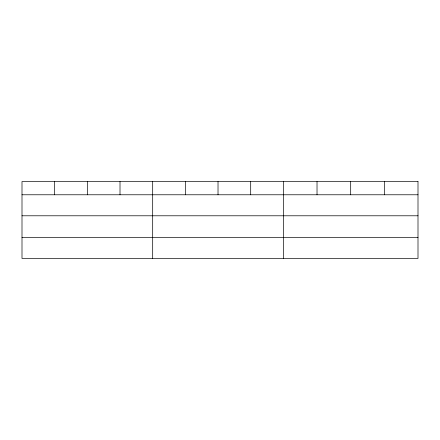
<?xml version="1.0" encoding="UTF-8"?>
<svg xmlns="http://www.w3.org/2000/svg" width="440" height="440" viewBox="0 0 440 440"><rect width="100%" height="100%" fill="white"/><g stroke="black" fill="none" stroke-linecap="round" stroke-linejoin="round"><path stroke-width="0.66" d="M22 194.777L418 194.777M22 215.787L418 215.787M22 237.435L418 237.435M384.34 181.555L384.34 194.777M350.68 181.555L350.68 194.777M317.02 181.555L317.02 194.777M283.36 181.555L283.36 258.445M250.69 181.555L250.69 194.777M218.02 181.555L218.02 194.777M185.35 181.555L185.35 194.777M152.68 181.555L152.68 258.445M120.01 181.555L120.01 194.777M87.34 181.555L87.34 194.777M54.67 181.555L54.67 194.777M418 181.555L22 181.555L22 258.445L418 258.445L418 181.555"/></g></svg>
